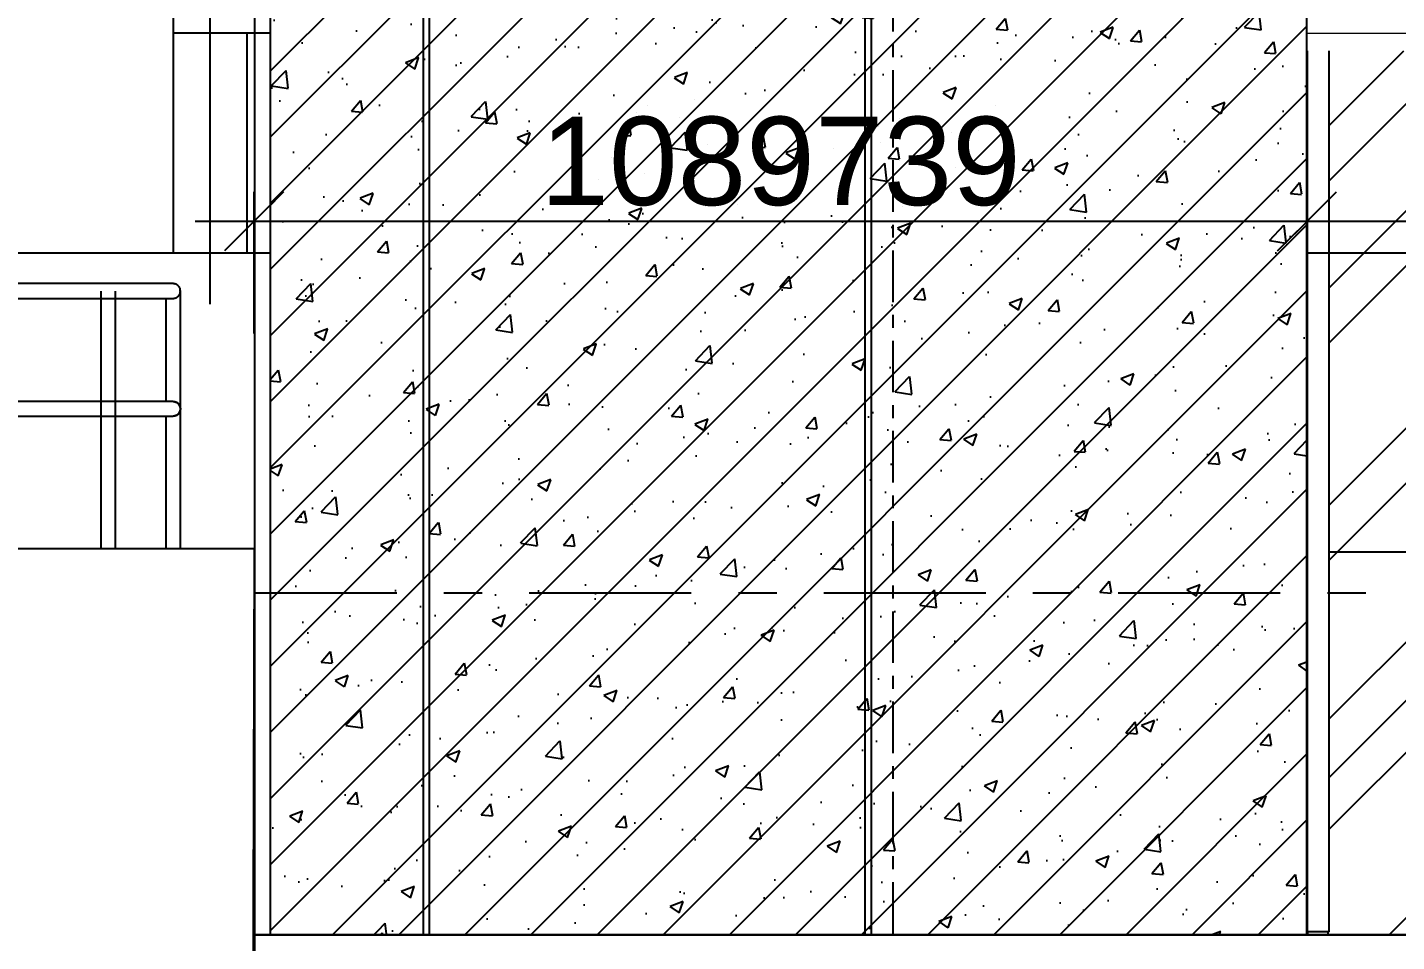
# Model space of a CAD drawing. Header units: millimetres. Extents: x 663313 to 1226001, y 1431724 to 1620898.
# Drawn here: x 852676 to 857326, y 1509922 to 1513025 of the extents above; entities that cross this region are included whole.
import ezdxf
from ezdxf.enums import TextEntityAlignment as Align

# ---------------------------------------------------------------- set-up
doc = ezdxf.new("R2010")
doc.units = ezdxf.units.MM
doc.set_wipeout_variables(frame=1)
for name, pattern in [('CENTER', [50.800000000000004, 31.75, -6.35, 6.35, -6.35]), ('DPA_Grid _ Level 100', [1000, 550, -160, 130, -160]), ('Grid Line', [22.225, 12.7, -3.175000000000001, 3.175000000000001, -3.175000000000001]), ('HIDDEN', [0.375, 0.25, -0.125]), ('TA_GL_000.70000', [1.925, 0.7, -0.175, 0.175, -0.175, 0.7]), ('XKITLINE00', [0])]:
    doc.linetypes.add(name, pattern=pattern)
doc.layers.add('000 - 0_HIDE_OBJ_FRAMING_DEF_SUB', color=7, linetype='Continuous', plot=False)
for name, color, linetype in [('000 - 0_SYM_DWG_GRIDLINE_MAIN_COLOR_251', 7, 'Continuous'), ('000 - 0_SYM_DWG_SLOPE-SYM_TEXT_COLOR_3', 7, 'Continuous'), ('000 - CONCRETE_COL_HATCH_', 7, 'Continuous'), ('000 - CONCRETE_EX_BUILDING_CUT_COLOR_5', 7, 'Continuous'), ('000 - CONCRETE_EX_BUILDING_MAIN_COLOR_1', 7, 'Continuous'), ('000 - CONCRETE_EX_BUILDING_SUB_COLOR_251', 7, 'Continuous'), ('000 - CONCRETE_EX_BUILDING_WIPEOUT_', 7, 'Continuous'), ('000 - CONCRETE_PRECAST_MAIN_COLOR_1', 7, 'Continuous'), ('000 - CONCRETE_PRECAST_MAIN_COLOR_3', 7, 'Continuous'), ('000 - CONCRETE_PRECAST_WIPEOUT_', 7, 'Continuous'), ('000 - GRID', 7, 'CENTER'), ('DIM', 7, 'Continuous'), ('REVISE', 7, 'Continuous')]:
    doc.layers.add(name, color=color, linetype=linetype)
doc.layers.add('A-FLOR-E', color=7, linetype='Continuous', lineweight=9)
doc.layers.add('Part', color=7, linetype='Continuous', lineweight=0)
doc.styles.add('Arial', font='arial.ttf')
doc.styles.add('Arial_2', font='arial.ttf', dxfattribs={"height": 299.9999999999999})
doc.styles.add('TA', font='', dxfattribs={"height": 4.5})
doc.styles.get('TA').set_extended_font_data('Cordia New')
doc.dimstyles.new('DPA-DIM-3_0_T-T', dxfattribs={"dimscale": 304.8, "dimtxt": 1.004192322792293, "dimasz": 0.6561679790026247, "dimexe": 0.3280839895013123, "dimexo": 0.0625, "dimgap": 0.1640419947506562, "dimtad": 1, "dimdec": 0, "dimlfac": 304.8, "dimzin": 0, "dimdsep": 46, "dimtxsty": 'Arial_2', "dimblk1": 'OBLIQUE', "dimblk2": 'OBLIQUE', "dimsah": 1, "dimcen": 0.09, "dimdle": 0.6561679790026247, "dimclrd": 7, "dimclre": 7, "dimclrt": 7, "dimadec": 8, "dimazin": 0, "dimtfac": 1, "dimtdec": 4, "dimtix": 1, "dimtmove": 0, "dimatfit": 3, "dimfxl": 0.004305564166683888, "dimfxlon": 1, "dimtvp": 1, "dimtolj": 1, "dimtzin": 0, "dimarcsym": 2})
doc.dimstyles.new('DPA-DIM-3_0_T-T_2', dxfattribs={"dimscale": 304.8, "dimtxt": 1.004192322792293, "dimasz": 0.4921259842519685, "dimexe": 0.3280839895013123, "dimexo": 0.0625, "dimgap": 0.1640419947506562, "dimtad": 1, "dimdec": 0, "dimlfac": 304.8, "dimzin": 0, "dimdsep": 46, "dimtxsty": 'Arial_2', "dimblk1": 'DOTBLANK', "dimblk2": 'OBLIQUE', "dimsah": 1, "dimcen": 0.09, "dimdle": 0.6561679790026247, "dimclrd": 7, "dimclre": 7, "dimclrt": 7, "dimadec": 8, "dimazin": 0, "dimtfac": 1, "dimtdec": 4, "dimtix": 1, "dimtmove": 0, "dimatfit": 3, "dimfxl": 0.004305564166683888, "dimfxlon": 1, "dimtvp": 1, "dimtolj": 1, "dimtzin": 0, "dimarcsym": 2})
pattern_1 = [(45, (-315517.718, 120820.785), (660.5112727334787, 1761.361979742381), [11676.291, -1556.839, 3892.097, -778.419]), (45, (-315060.864, 121828.064), (-1282.491589853322, 181.6408828444191), [2335.258, -256.878, 4670.516, -583.815]), (45, (-315710.367, 121563.86), (2493.428216091252, 3230.998571624878), [6227.355, -1089.787, 3113.678, -778.419])]

# ---------------------------------------------------------------- blocks, each defined once
blk = doc.blocks.new('A$Cc1931124')
at = {"color": 7}
for p, q in [((12.60928055539239, 4.65433913632296e-10), (12.60928055539239, -1.69551309966505)), ((12.93928365537408, -0.9499999997208306), (12.6092805555088, -0.949999999488)), ((12.85928055539239, -0.9499999997208306), (12.85928055539239, -1.69551309966505))]:
    blk.add_line(p, q, dxfattribs=at)
at = {"layer": '000 - 0_HIDE_OBJ_FRAMING_DEF_SUB', "color": 7, "linetype": 'Grid Line'}
for p, q in [((15.05428055545758, 10.58080078079342), (15.05428055545758, -2.151425216347207)), ((12.73428055539239, 9.63612488144986), (12.73428055539239, -1.869362701894943)), ((14.03428055543895, 9.63612488144986), (14.03428055543895, -1.869362701894943)), ((16.25928055553209, 9.63612488144986), (16.25928055553209, -1.869362701894943))]:
    blk.add_line(p, q, dxfattribs=at)
at = {"layer": '000 - 0_HIDE_OBJ_FRAMING_DEF_SUB', "color": 7, "ltscale": 15}
blk.add_lwpolyline([(2.482848443905596, -1.69551309966505), (15.63102054980095, -1.69551309966505, -0.6377520879435784), (15.64975852402836, -1.744704212295119), (15.61411260033469, -1.780709630577121), (15.78450566204242, -1.610316571314115), (15.74696356209438, -1.648438822245453, 0.6100499591020645), (15.76759771257616, -1.69551309966505), (28.79609611397586, -1.69551309966505)], format="xyb", dxfattribs=at)
at = {"layer": 'A-FLOR-E', "color": 7, "linetype": 'HIDDEN', "ltscale": 20}
blk.add_lwpolyline([(16.45928365539271, -0.949999999488), (29.66028155537765, -0.9499999997208306), (29.66028155537765, 2.326032699784264e-10), (12.63428365543928, 4.65433913632296e-10)], dxfattribs=at)
at = {"layer": 'DIM', "color": 7, "linetype": 'ByBlock'}
for p, q in [((14.13006497744914, -1.059984329389636), (14.09270995890233, -1.036630871705938)), ((14.13006497744914, -1.059984329389636), (14.11649742384884, -1.10403862991393)), ((15.53214522812027, -1.483990395674709), (15.54571278172057, -1.439936095150415)), ((15.53214522812027, -1.483990395674709), (15.56950024655066, -1.507343853358407))]:
    blk.add_line(p, q, dxfattribs=at)
for centre, start, end in [((14.13789347186662, -1.213266044855345), 92.92370356728438, 261.4329742875079), ((15.52431673358637, -1.330708680209), 272.9237035672844, 81.43297428750788)]:
    blk.add_arc(centre, 0.1534814959973883, start, end, dxfattribs=at)
at = {"layer": 'Part', "color": 7, "linetype": 'XKITLINE00', "lineweight": 0}
blk.add_line((16.45928365539271, -0.9499999997208306), (16.45928365539271, -1.69551309966505), dxfattribs=at)
at = {"layer": 'REVISE', "color": 7, "insert": (14.81797005014937, -1.226342834299658), "char_height": 0.12, "attachment_point": 5, "style": 'Arial', "bg_fill": 3, "box_fill_scale": 1.1, "bg_fill_color": 256, "bg_fill_true_color": 13158600, "bg_fill_transparency": 0}
blk.add_mtext('\\A1;PRECAST WALL', dxfattribs=at)
blk = doc.blocks.new('Railing - 50mm-V67-ENT 4 ELE-2 sheet')
at = {"layer": '000 - CONCRETE_EX_BUILDING_SUB_COLOR_251', "color": 7}
for p, q in [((-145989.6028250622, 103650.0000000002), (-145989.6028250622, 104525.0000000002)), ((-146039.6028250622, 104500.0050877006), (-146039.6028250622, 104149.994929139)), ((-146039.6028250622, 104100.0050876414), (-146039.6028250622, 103650.0000000002))]:
    blk.add_line(p, q, dxfattribs=at)
blk = doc.blocks.new('Railing - 50mm-V68-ENT 4 ELE-2 sheet')
at = {"layer": '000 - CONCRETE_EX_BUILDING_SUB_COLOR_251', "color": 7}
for p, q in [((-146259.6074795941, 104525.0000000002), (-146259.6074795941, 103650.0000000002)), ((-146209.6074795942, 103650.0000000002), (-146209.6074795942, 104525.0000000002))]:
    blk.add_line(p, q, dxfattribs=at)
blk = doc.blocks.new('Railing - Post End-V69-ENT 4 ELE-2 sheet')
at = {"layer": '000 - CONCRETE_EX_BUILDING_SUB_COLOR_251', "color": 7}
for p, q in [((-146011.6100198815, 104549.8202158965), (-146010.6198698984, 104549.6806820846)), ((-145999.6729390297, 104545.0523939473), (-145998.8829994633, 104544.439317969)), ((-145991.6827473445, 104534.9834882354), (-145991.3018479146, 104534.0589438621))]:
    blk.add_line(p, q, dxfattribs=at)
blk = doc.blocks.new('Railing - Railing-15265332-ENT 4 ELE-2 sheet')
at = {"layer": '000 - CONCRETE_EX_BUILDING_SUB_COLOR_251', "color": 7}
for p, q in [((-146014.602825063, 104150.0000000004), (-150214.5987598419, 104150.0000000004)), ((-150200.2589485213, 104100.0000000005), (-146014.602825063, 104100.0000000005))]:
    blk.add_line(p, q, dxfattribs=at)
at = {"layer": '000 - CONCRETE_EX_BUILDING_SUB_COLOR_251', "color": 7, "flags": 128}
for points in [[(-146014.602825063, 104150.0000000003), (-146008.1323489355, 104149.1481456575), (-146002.1028250629, 104146.6506350949), (-145996.9251555332, 104142.67766953), (-145992.9521899684, 104137.5000000003), (-145990.4546794057, 104131.4704761279), (-145989.6028250629, 104125.0000000003)], [(-145989.6028250619, 104125.0000000001), (-145990.4546794046, 104131.4704761277), (-145992.9521899672, 104137.5000000001), (-145996.9251555322, 104142.6776695298), (-146002.1028250619, 104146.6506350947), (-146008.1323489343, 104149.1481456573), (-146014.6028250619, 104150.0000000001)], [(-145989.6028250629, 104125.0000000003), (-145990.4546794057, 104118.5295238727), (-145992.9521899684, 104112.5000000003), (-145996.9251555332, 104107.3223304706), (-146002.1028250629, 104103.3493649057), (-146008.1323489355, 104100.8518543431), (-146014.602825063, 104100.0000000003)], [(-146014.6028250619, 104100.0000000001), (-146008.1323489343, 104100.8518543429), (-146002.1028250619, 104103.3493649055), (-145996.9251555322, 104107.3223304705), (-145992.9521899672, 104112.5000000001), (-145990.4546794046, 104118.5295238726), (-145989.6028250619, 104125.0000000001)]]:
    blk.add_lwpolyline(points, dxfattribs=at)
at = {"color": 7}
for name in ['Railing - 50mm-V68-ENT 4 ELE-2 sheet', 'Railing - 50mm-V67-ENT 4 ELE-2 sheet', 'Railing - Post End-V69-ENT 4 ELE-2 sheet']:
    blk.add_blockref(name, (0, 0), dxfattribs=at)
blk = doc.blocks.new('Top Rail Type - Top Rail_Internal_-15265335-ENT 4 ELE-2 sheet')
at = {"layer": '000 - CONCRETE_EX_BUILDING_SUB_COLOR_251', "color": 7}
for p, q in [((-146014.6025329122, 104550.0000000002), (-150214.5984676921, 104550.0000000002)), ((-150200.2586563716, 104500.0000000002), (-146014.6025329122, 104500.0000000002))]:
    blk.add_line(p, q, dxfattribs=at)
for points, knots in [([(-145989.6025329122, 104525.0000000001), (-145989.6122083232, 104527.1816615651), (-145990.0289725939, 104530.4538615028), (-145991.444138001, 104534.5944386899), (-145992.8891225601, 104537.5357542958), (-145994.4071526474, 104539.808079155), (-145995.8019127165, 104541.4954138375), (-145997.2800531907, 104543.0886008401), (-145999.34290844, 104544.8905661969), (-146001.6170377548, 104546.4088681066), (-146003.5283490899, 104547.4378294528), (-146005.0298363721, 104548.1134849758), (-146006.5712720383, 104548.6901605212), (-146008.1273116248, 104549.1653923644), (-146009.7118221708, 104549.5371439654), (-146011.3374278587, 104549.8038238352), (-146012.9768783897, 104549.9642899004), (-146014.0606480993, 104549.9999999999), (-146014.6025329121, 104550.0000000001)], [0, 0, 0, 0, 0.08333333333333333, 0.125, 0.1666666666666667, 0.2083333333333333, 0.2291666666666667, 0.25, 0.2916666666666666, 0.3333333333333333, 0.3541666666666666, 0.375, 0.3958333333333334, 0.4166666666666667, 0.4375, 0.4583333333333334, 0.4791666666666667, 0.5, 0.5, 0.5, 0.5]), ([(-146014.6025329122, 104500.0000000001), (-146014.0606480993, 104499.9999999999), (-146012.9768785574, 104500.035710099), (-146011.3374272708, 104500.1961761684), (-146009.7118243541, 104500.4628560215), (-146008.1273034794, 104500.8346076855), (-146006.5713024368, 104501.3098392937), (-146005.0297229234, 104501.8865157158), (-146003.5287724858, 104502.5621679669), (-146002.0932854537, 104503.3339011872), (-146000.7132831725, 104504.1984167176), (-145998.9268889274, 104505.4698478915), (-145997.2806038559, 104506.9113958039), (-145995.8018111681, 104508.5045867816), (-145994.4072112734, 104510.191920488), (-145992.889102669, 104512.4642458257), (-145991.4441432355, 104515.4055612784), (-145990.0289694531, 104519.5461385165), (-145989.612208323, 104522.818338435), (-145989.6025329122, 104525.0000000001)], [0.5, 0.5, 0.5, 0.5, 0.5208333333333334, 0.5416666666666667, 0.5625, 0.5833333333333334, 0.6041666666666667, 0.625, 0.6458333333333333, 0.6666666666666666, 0.6875, 0.7083333333333333, 0.75, 0.7708333333333334, 0.7916666666666667, 0.8333333333333334, 0.875, 0.9166666666666666, 1, 1, 1, 1])]:
    blk.add_open_spline(points, degree=3, knots=knots, dxfattribs=at)
blk = doc.blocks.new('DPA_CP_Fence Type D _4150_ - Fence Post Left-Right w MRTA Logo-24314260-ENT 4 ELE-2 sheet')
at = {"layer": '000 - CONCRETE_EX_BUILDING_MAIN_COLOR_1', "color": 7}
for p, q in [((-145914.305634116, 103125.0000000002), (-145914.305634116, 101450.0000000002)), ((-145914.305634116, 103125.0000000001), (-145839.305634116, 103125.0000000001)), ((-145839.305634116, 103125.0000000001), (-145764.305634116, 103125.0000000001)), ((-145764.305634116, 101450.0000000002), (-145764.305634116, 103125.0000000002)), ((-145864.3056341159, 103025.0000000002), (-145864.3056341159, 101475.0000000002)), ((-145814.3056341159, 101475.0000000002), (-145814.3056341159, 103025.0000000002)), ((-145840.8056341158, 102365.4817442895), (-145840.8056341159, 102370.0000000001)), ((-145837.8056341158, 102370.0000000001), (-145837.8056341159, 102365.4817442895)), ((-145840.8056341159, 102249.9999999783), (-145840.8056341159, 102313.7375508806)), ((-145837.8056341159, 102313.7375508806), (-145837.8056341159, 102249.9999999783)), ((-145840.8056341159, 102186.2624490033), (-145840.8056341159, 102249.9999999783)), ((-145837.8056341159, 102249.9999999783), (-145837.8056341159, 102186.2624490033)), ((-145840.8056341159, 102130.0000000001), (-145840.8056341159, 102134.5182557106)), ((-145837.8056341159, 102134.5182557106), (-145837.8056341158, 102130.0000000001))]:
    blk.add_line(p, q, dxfattribs=at)
at = {"layer": '000 - CONCRETE_EX_BUILDING_MAIN_COLOR_1', "color": 7, "lineweight": 70}
for p, q in [((-145840.3056341159, 103025.0000000001), (-145840.3056341159, 101475.0000000001)), ((-145838.3056341158, 103025.0000000001), (-145840.3056341159, 103025.0000000001)), ((-145838.3056341158, 101475.0000000001), (-145838.3056341158, 103025.0000000001)), ((-145837.8056341159, 102365.4817442895), (-145840.8056341159, 102365.4817442895)), ((-145840.8056341159, 102365.4817442895), (-145840.8056341159, 102313.7375508806)), ((-145837.8056341159, 102313.7375508806), (-145837.8056341159, 102365.4817442895)), ((-145840.8056341159, 102313.7375508806), (-145837.8056341159, 102313.7375508806)), ((-145837.8056341159, 102186.2624490033), (-145840.8056341159, 102186.2624490033)), ((-145840.8056341159, 102186.2624490033), (-145840.8056341159, 102134.5182557106)), ((-145837.8056341159, 102134.5182557106), (-145837.8056341159, 102186.2624490033)), ((-145840.8056341159, 102134.5182557106), (-145837.8056341159, 102134.5182557106)), ((-145840.3056341159, 101475.0000000001), (-145838.3056341158, 101475.0000000001))]:
    blk.add_line(p, q, dxfattribs=at)
at = {"layer": '000 - CONCRETE_EX_BUILDING_MAIN_COLOR_1', "color": 7, "flags": 128}
for points in [[(-145914.3056341161, 103125.0000000002), (-145910.2467086969, 103127.9192107303), (-145906.0742926918, 103130.6737726782), (-145901.7950610762, 103133.2592791323), (-145897.4158597078, 103135.6715938338), (-145892.9436943746, 103137.906857594), (-145888.3857195872, 103139.9614944674), (-145883.7492271329, 103141.8322174736), (-145879.0416344106, 103143.5160338547), (-145874.2704725644, 103145.0102498636), (-145869.4433744354, 103146.3124750736), (-145864.5680623509, 103147.4206262022), (-145859.6523357703, 103148.3329304438), (-145854.7040588075, 103149.0479283062), (-145849.73114765, 103149.5644759456), (-145844.7415578947, 103149.8817469958), (-145839.7432718211, 103149.9992338908), (-145839.305634116, 103150.0000000002)], [(-145839.305634116, 103150.0000000002), (-145834.3069673427, 103149.9000133328), (-145829.3162973698, 103149.600213288), (-145824.3416082049, 103149.1010794819), (-145819.3908582893, 103148.4034104222), (-145814.4719677666, 103147.5083222304), (-145809.5928058126, 103146.4172468567), (-145804.7611780455, 103145.1319297891), (-145799.984814039, 103143.6544272605), (-145795.2713549566, 103141.9871029599), (-145790.6283413274, 103140.1326242506), (-145786.0632009828, 103138.0939579027), (-145781.5832371733, 103135.8743653476), (-145777.1956168856, 103133.4773974599), (-145772.9073593759, 103130.9068888769), (-145768.7253249416, 103128.1669518639), (-145764.6562039457, 103125.2619697357), (-145764.305634116, 103125.0000000002)], [(-145864.3056341159, 103025.0000000002), (-145864.2856367825, 103025.9997333549), (-145864.2256767735, 103026.9978673494), (-145864.1258500123, 103027.9928051824), (-145863.9863162003, 103028.9829551656), (-145863.807298562, 103029.9667332701), (-145863.5890834872, 103030.9425656609), (-145863.3320200737, 103031.9088912143), (-145863.036519568, 103032.8641640156), (-145862.7030547079, 103033.8068558321), (-145862.332158966, 103034.7354585579), (-145861.9244256965, 103035.6484866269), (-145861.4805071854, 103036.5444793887), (-145861.0011136079, 103037.4220034463), (-145860.4870118913, 103038.2796549482), (-145859.9390244887, 103039.1160618351)], [(-145859.358028063, 103039.9298860343), (-145858.7449520847, 103040.7198256007), (-145858.1007773445, 103041.4846167995), (-145857.4265343844, 103042.223036128), (-145856.7233018496, 103042.9339022727), (-145855.992204762, 103043.6160779995), (-145855.234412721, 103044.2684719727), (-145854.4511380321, 103044.8900405011), (-145853.6436337678, 103045.4797892077), (-145852.8131917627, 103046.0367746204), (-145851.9611405467, 103046.5601056813), (-145851.0888432203, 103047.0489451723), (-145850.1976952729, 103047.5025110546), (-145849.2891223511, 103047.9200777195), (-145848.3645779779, 103048.3009771494), (-145847.4255412269, 103048.6445999864)], [(-145846.4735143568, 103048.9503965074), (-145845.5100204072, 103049.2178775032), (-145844.5366007632, 103049.4466150611), (-145843.5548126884, 103049.6362432499), (-145842.5662268344, 103049.786458705), (-145841.5724247276, 103049.8970211136), (-145840.5749962393, 103049.9677535996), (-145839.5755370424, 103049.998543006), (-145838.5756460584, 103049.9893400762), (-145837.5769228996, 103049.9401595332), (-145836.5809653099, 103049.8510800552), (-145835.5893666092, 103049.7222441503), (-145834.6037131436, 103049.5538579287), (-145833.6255817486, 103049.3461907722), (-145832.6565372257, 103049.099574904), (-145831.6981298394, 103048.814404857), (-145830.7518928372, 103048.4911368423), (-145829.8193399963, 103048.1302880199), (-145828.9019632023, 103047.7324356709), (-145828.0012300624, 103047.298216274), (-145827.1185815576, 103046.8283244879), (-145826.2554297371, 103046.323512039), (-145825.4131554596, 103045.7845865197), (-145824.5931061846, 103045.2124100957), (-145823.7965938156, 103044.6078981273), (-145823.0248926027, 103043.9720177047), (-145822.2792371032, 103043.305786101), (-145821.5608202069, 103042.6102691445), (-145820.8707912274, 103041.886579514), (-145820.210254064, 103041.1358749586), (-145819.5802654352, 103040.3593564453), (-145818.9818331885, 103039.5582662383), (-145818.4159146876, 103038.7338859109), (-145817.8834152817, 103037.8875342957), (-145817.385186856, 103037.0205653749), (-145816.9220264699, 103036.1343661138), (-145816.4946750811, 103035.230354242), (-145816.1038163607, 103034.3099759858), (-145815.7500755992, 103033.3747037541), (-145815.4340187064, 103032.4260337829), (-145815.156151306, 103031.4654837417), (-145814.9169179264, 103030.4945903058), (-145814.7167012901, 103029.5149066976), (-145814.555821701, 103028.5280002017), (-145814.4345365319, 103027.5354496581), (-145814.3530398136, 103026.5388429359), (-145814.3114619231, 103025.5397743933)], [(-145832.1377538752, 101451.049603493), (-145833.1012478246, 101450.7821224972), (-145834.0746674687, 101450.5533849393), (-145835.0564555434, 101450.3637567505), (-145836.0450413975, 101450.2135412954), (-145837.0388435043, 101450.1029788867), (-145838.0362719926, 101450.0322464008), (-145839.0357311894, 101450.0014569944), (-145840.0356221735, 101450.0106599242), (-145841.0343453323, 101450.0598404672), (-145842.030302922, 101450.1489199452), (-145843.0219016227, 101450.2777558501), (-145844.0075550883, 101450.4461420717), (-145844.9856864833, 101450.6538092282), (-145845.9547310061, 101450.9004250964), (-145846.9131383924, 101451.1855951434), (-145847.8593753947, 101451.508863158), (-145848.7919282356, 101451.8697119805), (-145849.7093050296, 101452.2675643295), (-145850.6100381694, 101452.7017837264), (-145851.4926866743, 101453.1716755125), (-145852.3558384948, 101453.6764879614), (-145853.1981127722, 101454.2154134807), (-145854.0181620473, 101454.7875899047), (-145854.8146744163, 101455.3921018731), (-145855.5863756291, 101456.0279822957), (-145856.3320311286, 101456.6942138994), (-145857.050448025, 101457.3897308559), (-145857.7404770044, 101458.1134204864), (-145858.4010141679, 101458.8641250418), (-145859.0310027967, 101459.640643555), (-145859.6294350434, 101460.4417337621), (-145860.1953535442, 101461.2661140895), (-145860.7278529502, 101462.1124657047), (-145861.2260813758, 101462.9794346255), (-145861.689241762, 101463.8656338866), (-145862.1165931507, 101464.7696457584), (-145862.5074518712, 101465.6900240146), (-145862.8611926326, 101466.6252962463), (-145863.1772495254, 101467.5739662175), (-145863.4551169259, 101468.5345162587), (-145863.6943503054, 101469.5054096946), (-145863.8945669418, 101470.4850933028), (-145864.055446531, 101471.4719997987), (-145864.1767316999, 101472.4645503423), (-145864.2582284183, 101473.4611570644), (-145864.2998063088, 101474.4602256071)], [(-145819.2532401688, 101460.0701139661), (-145819.8663161471, 101459.2801743997), (-145820.5104908874, 101458.5153832009), (-145821.1847338474, 101457.7769638724), (-145821.8879663823, 101457.0660977277), (-145822.6190634699, 101456.3839220009), (-145823.376855511, 101455.7315280277), (-145824.1601301999, 101455.1099594993), (-145824.9676344641, 101454.5202107927), (-145825.7980764692, 101453.96322538), (-145826.6501276851, 101453.4398943191), (-145827.5224250116, 101452.9510548281), (-145828.413572959, 101452.4974889458), (-145829.3221458808, 101452.0799222809), (-145830.246690254, 101451.699022851), (-145831.185727005, 101451.355400014)], [(-145814.3056341159, 101475.0000000002), (-145814.3256314494, 101474.0002666455), (-145814.3855914584, 101473.002132651), (-145814.4854182196, 101472.007194818), (-145814.6249520316, 101471.0170448348), (-145814.8039696699, 101470.0332667303), (-145815.0221847446, 101469.0574343395), (-145815.2792481582, 101468.0911087861), (-145815.5747486639, 101467.1358359848), (-145815.908213524, 101466.1931441683), (-145816.2791092659, 101465.2645414425), (-145816.6868425354, 101464.3515133735), (-145817.1307610465, 101463.4555206116), (-145817.610154624, 101462.5779965541), (-145818.1242563406, 101461.7203450522), (-145818.6722437432, 101460.8839381653)]]:
    blk.add_lwpolyline(points, dxfattribs=at)
at = {"layer": '000 - CONCRETE_EX_BUILDING_MAIN_COLOR_1', "color": 7, "lineweight": 70}
for centre, radius, start, end in [((-145839.3056341158, 103025.0000000001), 25, 0, 180), ((-145839.3056341158, 103025.0000000001), 24.9999999999709, 180, 0), ((-145839.3056341158, 101475.0000000001), 25, 0, 180), ((-145839.3056341158, 101475.0000000001), 24.9999999999709, 180, 0)]:
    blk.add_arc(centre, radius, start, end, dxfattribs=at)
blk = doc.blocks.new('Railing - Railing-17523778-ENT 4 ELE-2 sheet')
at = {"layer": '000 - CONCRETE_EX_BUILDING_MAIN_COLOR_1'}
h = blk.add_hatch(dxfattribs=at)
h.set_pattern_fill('FP_28', style=0, pattern_type=2)
h.set_pattern_definition(pattern_1)
h.paths.add_polyline_path([(-141135.5213421707, 103640.0000000002), (-139362.993382923, 103640.0000000002), (-139362.993382923, 105340.0000000002), (-142089.2050187728, 105340.0000000002), (-142089.2050187728, 103640.0000000002)])
h = blk.add_hatch(dxfattribs=at)
h.set_pattern_fill('FP_28', style=0, pattern_type=2)
h.set_pattern_definition(pattern_1)
h.paths.add_polyline_path([(-142089.2050187728, 102340.0000000002), (-141363.8736436776, 102340.0000000002), (-141363.8736436776, 102350.0000000002), (-141163.8736436777, 102350.0000000002), (-141163.8736436777, 102340.0000000002), (-140163.943409018, 102340.0000000002), (-140163.943409018, 102350.0000000002), (-139963.943409018, 102350.0000000002), (-139963.943409018, 102340.0000000002), (-139360.4761372283, 102340.0000000002), (-139360.4761372283, 102350.0000000002), (-139362.993382923, 102350.0000000002), (-139362.993382923, 103640.0000000002), (-142089.2050187728, 103640.0000000002), (-142090.2050187728, 102350.0000000002), (-142092.2050187735, 102350.0000000002), (-142091.2050187728, 102340.0000000002), (-142089.2731671202, 102340.0000000002)])
at = {"layer": '000 - CONCRETE_EX_BUILDING_MAIN_COLOR_1', "color": 7}
blk.add_line((-142089.9493558564, 103640.0000000001), (-139362.993382923, 103640.0000000001), dxfattribs=at)
blk = doc.blocks.new('Enrance Curtain Wall Panel End_SD - Enrance Curtain Wall Panel End_SD-18089937-ENT 4 ELE-2 sheet')
at = {"layer": '000 - CONCRETE_EX_BUILDING_MAIN_COLOR_1', "color": 7}
for p, q in [((-142164.2050187866, 105340.0000000002), (-142164.2050187866, 104440.0000000002)), ((-142089.2050187728, 104440.0000000002), (-142089.2050187728, 105340.0000000002)), ((-142164.2050187866, 104440.0000000002), (-142164.2050187866, 102350.0000000002)), ((-142089.2050187728, 102350.0000000002), (-142089.2050187728, 104440.0000000002)), ((-142162.2050187866, 102350.0000000001), (-142164.2050187865, 102350.0000000001)), ((-142091.2050187727, 102350.0000000001), (-142162.2050187866, 102350.0000000001)), ((-142161.2050187865, 102340.0000000001), (-142161.2050187865, 102350.0000000001)), ((-142092.2050187727, 102340.0000000001), (-142092.2050187727, 102350.0000000001)), ((-142089.2050187727, 102350.0000000001), (-142091.2050187727, 102350.0000000001))]:
    blk.add_line(p, q, dxfattribs=at)
blk = doc.blocks.new('DR-SG-SW-Wire Screen Hinge - D50_900x2000 mm-20103397-ENT 4 ELE-2 sheet')
at = {"layer": '000 - CONCRETE_EX_BUILDING_MAIN_COLOR_1', "color": 7}
for p, q in [((-145757.2508333446, 103095.2124100957), (-145756.4543209756, 103094.6078981273)), ((-145749.1524022411, 103085.230354242), (-145748.7615435208, 103084.3099759858))]:
    blk.add_line(p, q, dxfattribs=at)
at = {"layer": '000 - CONCRETE_EX_BUILDING_MAIN_COLOR_1', "color": 7, "flags": 128}
for points in [[(-145747.2135488609, 103078.5280002017), (-145747.092263692, 103077.5354496581), (-145747.0107669735, 103076.5388429359), (-145746.9691890832, 103075.5397743933), (-145746.963361276, 103075.0000000002)], [(-145746.963361276, 103075.0000000002), (-145746.963361276, 103074.9400079998), (-145746.963361276, 103074.7601279729), (-145746.9633612759, 103074.4606476892), (-145746.963361276, 103074.0420462534), (-145746.963361276, 103073.5049933383), (-145746.963361276, 103072.8503481141), (-145746.963361276, 103072.0791578735), (-145746.963361276, 103071.1926563564)], [(-145746.9633612758, 103000.0000000002), (-145746.9633612758, 103002.9992000642), (-145746.9633612758, 103005.9936020479), (-145746.9633612758, 103008.9784155469), (-145746.9633612758, 103011.9488654963), (-145746.9633612758, 103014.9001998098), (-145746.9633612758, 103017.8276969822), (-145746.9633612758, 103020.7266736425), (-145746.9633612758, 103023.5924920464), (-145746.9633612758, 103026.4205674958), (-145746.9633612758, 103029.2063756733), (-145746.9633612758, 103031.9454598802), (-145746.9633612758, 103034.6334381658), (-145746.9633612758, 103037.2660103385), (-145746.9633612758, 103039.8389648443), (-145746.9633612758, 103042.3481855048), (-145746.9633612758, 103044.7896581024), (-145746.9633612758, 103047.1594768016), (-145746.9633612758, 103049.4538503981), (-145746.9633612758, 103051.6691083835), (-145746.9633612758, 103053.8017068177), (-145746.9633612758, 103055.848233998), (-145746.9633612758, 103057.8054159176), (-145746.9633612758, 103059.6701215029), (-145746.9633612758, 103061.4393676228), (-145746.9633612758, 103063.1103238608), (-145746.9633612758, 103064.6803170434), (-145746.9633612758, 103066.1468355166), (-145746.9633612758, 103067.5075331634), (-145746.9633612758, 103068.7602331581), (-145746.9633612758, 103069.9029314477), (-145746.9633612758, 103070.9337999589), (-145746.9633612758, 103071.8511895219), (-145746.9633612758, 103072.6536325091), (-145746.9633612758, 103073.3398451828), (-145746.9633612758, 103073.9087297493), (-145746.9633612758, 103074.3593761146), (-145746.9633612758, 103074.6910633405), (-145746.9633612758, 103074.9032607984), (-145746.9633612758, 103074.9956290174), (-145746.9633612758, 103075.0000000002)]]:
    blk.add_lwpolyline(points, dxfattribs=at)
blk = doc.blocks.new('_DotBlank')
at = {"color": 7, "linetype": 'ByBlock', "lineweight": -2}
blk.add_line((-0.5, 0), (-1, 0), dxfattribs=at)
blk.add_circle((0, 0), 0.5, dxfattribs=at)
blk = doc.blocks.new('_Oblique')
at = {"color": 7, "linetype": 'ByBlock', "lineweight": -2}
blk.add_line((-0.5, -0.5), (0.5, 0.5), dxfattribs=at)
blk = doc.blocks.new('*D3587')
at = {"layer": '000 - 0_HIDE_OBJ_FRAMING_DEF_SUB', "color": 7, "lineweight": -2, "transparency": 16777216}
for p, q in [((-36209.52797929989, 3180.279675196344), (-36209.52797929989, 3661.229675196344)), ((-33209.5279792957, 3180.279675196344), (-33209.5279792957, 3661.229675196344)), ((-33359.5279792957, 3561.229675196344), (-36409.52797929989, 3561.229675196344))]:
    blk.add_line(p, q, dxfattribs=at)
at = {"layer": 'Defpoints', "color": 7, "transparency": 16777216}
for p in [(-36209.52797929989, 3561.229675196344), (-36209.52797929989, 3161.229675196344), (-33209.5279792957, 3161.229675196344)]:
    blk.add_point(p, dxfattribs=at)
at = {"layer": '000 - 0_HIDE_OBJ_FRAMING_DEF_SUB', "color": 7, "lineweight": -2, "transparency": 16777216, "xscale": 150, "yscale": 150, "zscale": 150, "rotation": 180}
blk.add_blockref('_Oblique', (-36209.52797929989, 3561.229675196344), dxfattribs=at)
at = {"layer": '000 - 0_HIDE_OBJ_FRAMING_DEF_SUB', "color": 7, "lineweight": -2, "transparency": 16777216, "xscale": 150, "yscale": 150, "zscale": 150}
blk.add_blockref('_DotBlank', (-33209.5279792957, 3561.229675196344), dxfattribs=at)
at = {"layer": '000 - 0_HIDE_OBJ_FRAMING_DEF_SUB', "color": 7, "transparency": 16777216, "insert": (-34784.5279792978, 3764.401571512852), "char_height": 299.9999999999999, "width": 1107.530819399443, "attachment_point": 5, "style": 'Arial_2'}
blk.add_mtext('\\A1;914400', dxfattribs=at)
blk = doc.blocks.new('*D3588')
at = {"layer": '000 - 0_HIDE_OBJ_FRAMING_DEF_SUB', "color": 7, "lineweight": -2, "transparency": 16777216}
for p, q in [((-39784.78632179368, 3180.279675196344), (-39784.78632179368, 3661.229675196344)), ((-36209.52797929989, 3180.279675196344), (-36209.52797929989, 3661.229675196344)), ((-36009.52797929989, 3561.229675196344), (-39984.78632179368, 3561.229675196344))]:
    blk.add_line(p, q, dxfattribs=at)
at = {"layer": 'Defpoints', "color": 7, "transparency": 16777216}
for p in [(-39784.78632179368, 3561.229675196344), (-39784.78632179368, 3161.229675196344), (-36209.52797929989, 3161.229675196344)]:
    blk.add_point(p, dxfattribs=at)
at = {"layer": '000 - 0_HIDE_OBJ_FRAMING_DEF_SUB', "color": 7, "lineweight": -2, "transparency": 16777216, "xscale": 200, "yscale": 200, "zscale": 200, "rotation": 180}
blk.add_blockref('_Oblique', (-39784.78632179368, 3561.229675196344), dxfattribs=at)
at = {"layer": '000 - 0_HIDE_OBJ_FRAMING_DEF_SUB', "color": 7, "lineweight": -2, "transparency": 16777216, "xscale": 200, "yscale": 200, "zscale": 200}
blk.add_blockref('_Oblique', (-36209.52797929989, 3561.229675196344), dxfattribs=at)
at = {"layer": '000 - 0_HIDE_OBJ_FRAMING_DEF_SUB', "color": 7, "transparency": 16777216, "insert": (-37997.15715054679, 3764.503890748868), "char_height": 299.9999999999999, "width": 1107.530819399443, "attachment_point": 5, "style": 'Arial_2'}
blk.add_mtext('\\A1;1089739', dxfattribs=at)
blk = doc.blocks.new('A$C3fe2981c')
at = {"color": 7}
blk.add_wipeout([(-3520.000000000349, -3330.0000000001164), (-2.319211489520967e-10, -3330.0000000001164), (-2.319211489520967e-10, -1.3053640941507183e-06), (-3520.000000000349, -1.3053640941507183e-06)], dxfattribs=at).dxf.layer = '000 - CONCRETE_PRECAST_WIPEOUT_'
at = {"layer": '000 - CONCRETE_COL_HATCH_'}
h = blk.add_hatch(dxfattribs=at)
h.set_pattern_fill('ANSI31', angle=-2.197154778051754e-15)
h.set_pattern_definition([(45, (0, 0), (-112.2532015133644, 112.2532015133644), [])])
h.paths.add_polyline_path([(-3520.000000000349, -3330), (-2.328306436538696e-10, -3330), (-2.328306436538696e-10, -1.305248588323593e-06), (-3520.000000000349, -1.305248588323593e-06)])
h = blk.add_hatch(dxfattribs=at)
h.set_pattern_fill('AR-CONC', scale=0.05, angle=-2.197154778051754e-15)
h.set_pattern_definition([(49.99999999999999, (0, 0), (455.46167249001, -39.84771384725773), [47.62500000000001, -523.8750000000001]), (355, (0, 0), (-88.10855356242332, 477.6421130975879), [38.10000000000001, -419.1014604250001]), (100.4514447, (37.95501749997493, -3.320633749943227), (367.3531177258832, 437.7943797804878), [40.47502200000001, -445.2256115000001]), (46.18420000000002, (0, 127), (677.6976022303248, -105.1058198318179), [71.43749999999997, -785.8124999999998]), (96.63555760999995, (56.47475000005215, 118.2412499999627), (593.5103351287576, 618.5653114943038), [60.71255785000001, -667.8390204000001]), (351.1841511700001, (0, 127), (593.5103351624426, 618.5653114638317), [57.149917675, -628.6493298]), (21, (63.5, 95.25), (379.0359781728312, -255.662995467719), [47.62500000000001, -523.875]), (326.0000000000001, (63.5, 95.25), (154.5050708691177, 460.4699153057982), [38.1, -419.1]), (71.45144499999999, (95.08633149997331, 73.94475025008433), (533.5410481967904, 204.8069222147631), [40.475022, -445.224844]), (37.50000000000001, (0, 0), (7.721508126479551, 211.3875971828828), [0, -414.02, 0, -425.45, 0, -420.6875]), (7.499999999999998, (0, 0), (167.0491562757644, 250.4514370452988), [0, -242.57, 0, -404.495, 0, -160.3375]), (327.5, (-141.6049999999814, 0), (338.9764879171785, -14.32185998168362), [0, -158.75, 0, -495.3000000000001, 0, -657.2250000000001]), (317.5, (-205.1049999999814, 0), (370.3229534650451, 63.56622758333257), [0, -206.375, 0, -328.93, 0, -466.725])])
h.paths.add_polyline_path([(-3520.000000000349, -4001.041932266671), (-2.328306436538696e-10, -4001.041932266671), (-2.328306436538696e-10, -4.631001502275467e-06), (-3520.000000000349, -4.631001502275467e-06)])
at = {"layer": '000 - CONCRETE_PRECAST_MAIN_COLOR_1', "color": 7}
for points in [[(-3520.000000000349, -3330), (-3000.000000000349, -3330), (-3000.000000000233, -1.305248588323593e-06), (-3520.000000000233, -1.305248588323593e-06)], [(-2980.000000000233, -3330), (-1500.000000000233, -3330), (-1500.000000000233, -1.305248588323593e-06), (-2980.000000000233, -1.305248588323593e-06)], [(-1480.000000000233, -3330), (-2.328306436538696e-10, -3330), (-2.328306436538696e-10, -1.305248588323593e-06), (-1480.000000000233, -1.305248588323593e-06)]]:
    blk.add_lwpolyline(points, close=True, dxfattribs=at)
at = {"layer": '000 - CONCRETE_PRECAST_MAIN_COLOR_3', "color": 7}
blk.add_lwpolyline([(-3520.000000000349, -3330), (-2.328306436538696e-10, -3330), (-2.328306436538696e-10, -1.305248588323593e-06), (-3520.000000000349, -1.305248588323593e-06)], close=True, dxfattribs=at)
blk = doc.blocks.new('*U4812')
at = {"layer": '000 - 0_SYM_DWG_GRIDLINE_MAIN_COLOR_251', "color": 7, "linetype": 'ByBlock', "ltscale": 5}
blk.add_line((19.99999999999987, -1.485280471089071e-13), (-302.9999999999856, 1.649502500118681e-13), dxfattribs=at)
at = {"color": 7, "style": 'TA', "flags": 1}
blk.add_attdef('LOCATION', (5.999999999999999, -6.000000000000001), '', height=4.5, rotation=270, dxfattribs=at)
at = {"layer": '000 - 0_SYM_DWG_SLOPE-SYM_TEXT_COLOR_3', "color": 7, "style": 'Arial'}
blk.add_attdef('GRID-HEAD', text='', height=4.000000000000001, rotation=90.00000000000239, dxfattribs=at).set_placement((39.99999998541665, -2.123439870344063e-13), align=Align.MIDDLE_CENTER)
blk = doc.blocks.new('*U4814')
at = {"layer": '000 - 0_SYM_DWG_GRIDLINE_MAIN_COLOR_251', "color": 7, "linetype": 'ByBlock', "ltscale": 5}
blk.add_line((155.3999999999996, 3.637978807091713e-12), (-495.3999999999966, -3.594504156395586e-12), dxfattribs=at)
at = {"color": 7, "style": 'TA', "flags": 1}
blk.add_attdef('LOCATION', (5.999999999999999, -6.000000000000001), '', height=4.5, rotation=270, dxfattribs=at)
blk = doc.blocks.new('W-1-PP18-ST_ENT4_REV00_20260601-021503_ELEVATION_2_DIMS')
at = {"layer": '000 - GRID', "color": 7, "linetype": 'TA_GL_000.70000'}
for name, p, xscale, yscale, zscale, rotation in [('*U4812', (-12000, 101200.0000000005), 50, 50, 50, 270), ('*U4814', (0, 102340.0000000002), -50.00000000000043, 50.00000000000043, 50.00000000000043, 180)]:
    blk.add_blockref(name, p, dxfattribs=dict(at, xscale=xscale, yscale=yscale, zscale=zscale, rotation=rotation))
blk = doc.blocks.new('A$Cc320a9d8')
at = {"layer": '000 - 0_HIDE_OBJ_FRAMING_DEF_SUB', "color": 7, "linetype": 'DPA_Grid _ Level 100'}
blk.add_line((-52850.23139427649, 2300), (0, 2300), dxfattribs=at)
at = {"layer": '000 - CONCRETE_EX_BUILDING_MAIN_COLOR_1', "color": 7}
for p, q in [((-39784.78632179019, 1800.000000000015), (-39784.78632179019, 2449.999999999985)), ((-39784.78632179019, 2300), (-39781.99358223588, 2300)), ((-39984.78632178856, 249.9999999999854), (-39984.78632178856, 1800.000000000015)), ((-39984.78632178856, 1800.000000000015), (-39959.62859462877, 1800.000000000015)), ((-39809.84035408963, 1800.000000000015), (-39784.78632178833, 1800.000000000015))]:
    blk.add_line(p, q, dxfattribs=at)
blk.add_blockref('DR-SG-SW-Wire Screen Hinge - D50_900x2000 mm-20103397-ENT 4 ELE-2 sheet', (105954.6770394873, -101200.0000000001), dxfattribs=at)
at = {"layer": '000 - CONCRETE_EX_BUILDING_SUB_COLOR_251', "color": 7}
for name in ['Railing - Railing-15265332-ENT 4 ELE-2 sheet', 'Top Rail Type - Top Rail_Internal_-15265335-ENT 4 ELE-2 sheet']:
    blk.add_blockref(name, (105954.6770394873, -101200.0000000001), dxfattribs=at)
at = {"layer": '000 - 0_HIDE_OBJ_FRAMING_DEF_SUB', "color": 7}
for base, p1, p2, dimstyle, override, picture, middle in [((-39784.78632179368, 3561.229675196344), (-36209.52797929989, 3161.229675196344), (-39784.78632179368, 3161.229675196344), 'DPA-DIM-3_0_T-T', {"dimpost": '<>', "dimclrd": 7, "dimclre": 7, "dimclrt": 7, "dimfxl": 3575.258342493791}, '*D3588', (-37997.15715054679, 3764.503890748868)), ((-36209.52797929989, 3561.229675196344), (-33209.5279792957, 3161.229675196344), (-36209.52797929989, 3161.229675196344), 'DPA-DIM-3_0_T-T_2', {"dimpost": '<>', "dimclrd": 7, "dimclre": 7, "dimclrt": 7, "dimfxl": 3000.000000004191}, '*D3587', (-34784.5279792978, 3764.401571512852))]:
    dim = blk.add_linear_dim(base=base, p1=p1, p2=p2, dimstyle=dimstyle, override=override, dxfattribs=at)
    dim.commit()
    dim.dimension.update_dxf_attribs({"geometry": picture, "text_midpoint": middle})
at = {"color": 7}
blk.add_wipeout([(-18104.78632172384, 1140), (-18104.786321723608, 1140), (-18104.786321723608, 1140), (-19434.814933882524, 1140), (-19434.814933882524, 1299.9980868294078), (-20184.814933882524, 1299.9980868294078), (-20184.814933882524, 1140), (-39788.1593641478, 1140), (-39788.159364147796, 1.9999999999417923), (-18054.78632172361, 1.9999999999417923), (-18054.786321723608, 199.9999999999709), (-18064.78632172128, 199.9999999999709), (-18064.78632172128, 209.99999999996726), (-18054.786321723608, 209.99999999996726), (-18054.786321723608, 840), (-18104.78632172384, 840)], dxfattribs=at).dxf.layer = '000 - CONCRETE_EX_BUILDING_WIPEOUT_'
blk.add_lwpolyline([(-18104.78632172383, 1140), (-18104.7863217236, 1140), (-18104.7863217236, 1140), (-19434.81493388252, 1140), (-19434.81493388252, 1299.998086829408), (-20184.81493388252, 1299.998086829408), (-20184.81493388252, 1140), (-39788.1593641478, 1140), (-39788.15936414779, 1.999999999941792), (-18054.7863217236, 1.999999999941792), (-18054.7863217236, 199.9999999999709), (-18064.78632172127, 199.9999999999709), (-18064.78632172127, 209.9999999999709), (-18054.7863217236, 209.9999999999709), (-18054.7863217236, 840), (-18104.78632172383, 840)], close=True, dxfattribs=at)
at = {"layer": '000 - 0_HIDE_OBJ_FRAMING_DEF_SUB', "color": 7, "linetype": 'DPA_Grid _ Level 100'}
blk.add_line((-52850.23139427649, 1140), (0, 1140), dxfattribs=at)
at = {"layer": '000 - CONCRETE_EX_BUILDING_MAIN_COLOR_1', "color": 7}
for p, q in [((-39781.99358223588, 249.9999999999854), (-39781.99358223588, 5610)), ((-39784.78632178833, 1800.000000000015), (-39784.78632178833, 249.9999999999854)), ((-39781.99358223588, 1140), (-20860.00474253856, 1140))]:
    blk.add_line(p, q, dxfattribs=at)
for name in ['Enrance Curtain Wall Panel End_SD - Enrance Curtain Wall Panel End_SD-18089937-ENT 4 ELE-2 sheet', 'Railing - Railing-17523778-ENT 4 ELE-2 sheet']:
    blk.add_blockref(name, (105954.6770394873, -101200.0000000001), dxfattribs=at)
at = {"layer": '000 - CONCRETE_EX_BUILDING_MAIN_COLOR_1', "color": 7, "lineweight": 70}
blk.add_blockref('DPA_CP_Fence Type D _4150_ - Fence Post Left-Right w MRTA Logo-24314260-ENT 4 ELE-2 sheet', (105954.6770394873, -101200.0000000001), dxfattribs=at)
at = {"color": 7}
blk.add_wipeout([(-39789.72738792439, 1.9999999999417923), (-39782.98130320545, 2449.999999999982), (-44259.78225657089, 2449.999999999982), (-44241.78225657089, 2275), (-44539.78225657136, 2275), (-44521.78225657135, 2100), (-44819.78225657136, 2100), (-44801.782256571125, 1924.9999999999964), (-45099.782256572056, 1924.9999999999964), (-45081.782256572056, 1750.0000000000073), (-45379.782256571125, 1750.0000000000073), (-45361.782256571125, 1575.0000000000146), (-45659.782256571125, 1575.0000000000146), (-45641.782256571125, 1399.9999999999964), (-45939.782256571125, 1399.9999999999964), (-45921.782256571125, 1225), (-46219.782256571816, 1225), (-46201.782256571816, 1050.0000000000182), (-46499.78225657112, 1050.0000000000182), (-46481.782256571125, 874.9999999999964), (-46779.78225657112, 874.9999999999964), (-46761.78225657089, 700.0000000000036), (-47059.78225657159, 700.0000000000036), (-47041.78225657159, 525.0000000000036), (-47339.78225657112, 525.0000000000036), (-47321.78225657112, 350.0000000000109), (-47619.78225657089, 350.0000000000109), (-47601.78225657088, 175), (-47899.78225656995, 175), (-47881.9879708559, 1.9999999999417923)], dxfattribs=at).dxf.layer = '000 - CONCRETE_EX_BUILDING_WIPEOUT_'
at = {"layer": '000 - CONCRETE_EX_BUILDING_CUT_COLOR_5', "color": 7}
blk.add_lwpolyline([(-47881.98797085589, 1.999999999941792), (-39789.72738792438, 1.999999999941792), (-39782.98130320544, 2449.999999999985), (-44259.78225657088, 2449.999999999985)], dxfattribs=at)
at = {"layer": '000 - CONCRETE_EX_BUILDING_MAIN_COLOR_1', "color": 7}
blk.add_line((-39784.78632179019, 2449.999999999985), (-44259.78225657088, 2449.999999999985), dxfattribs=at)

msp = doc.modelspace()

# ---------------------------------------------------------------- block references
at = {"color": 7, "xscale": 1000, "yscale": 1000, "zscale": 1000}
msp.add_blockref('A$Cc1931124', (840561.7259781347, 1513955.00114329), dxfattribs=at)

# ---------------------------------------------------------------- next in the draw order: block references
at = {"color": 7}
msp.add_blockref('A$C3fe2981c', (857021.0096335574, 1513275.00114329), dxfattribs=at)

# ---------------------------------------------------------------- next in the draw order: block references
msp.add_blockref('W-1-PP18-ST_ENT4_REV00_20260601-021503_ELEVATION_2_DIMS', (867616.0065335924, 1407605.00114329), dxfattribs=at)

# ---------------------------------------------------------------- next in the draw order: block references
msp.add_blockref('A$Cc320a9d8', (893230.792855222, 1508805.00114329), dxfattribs=at)

doc.saveas('drawing.dxf')
